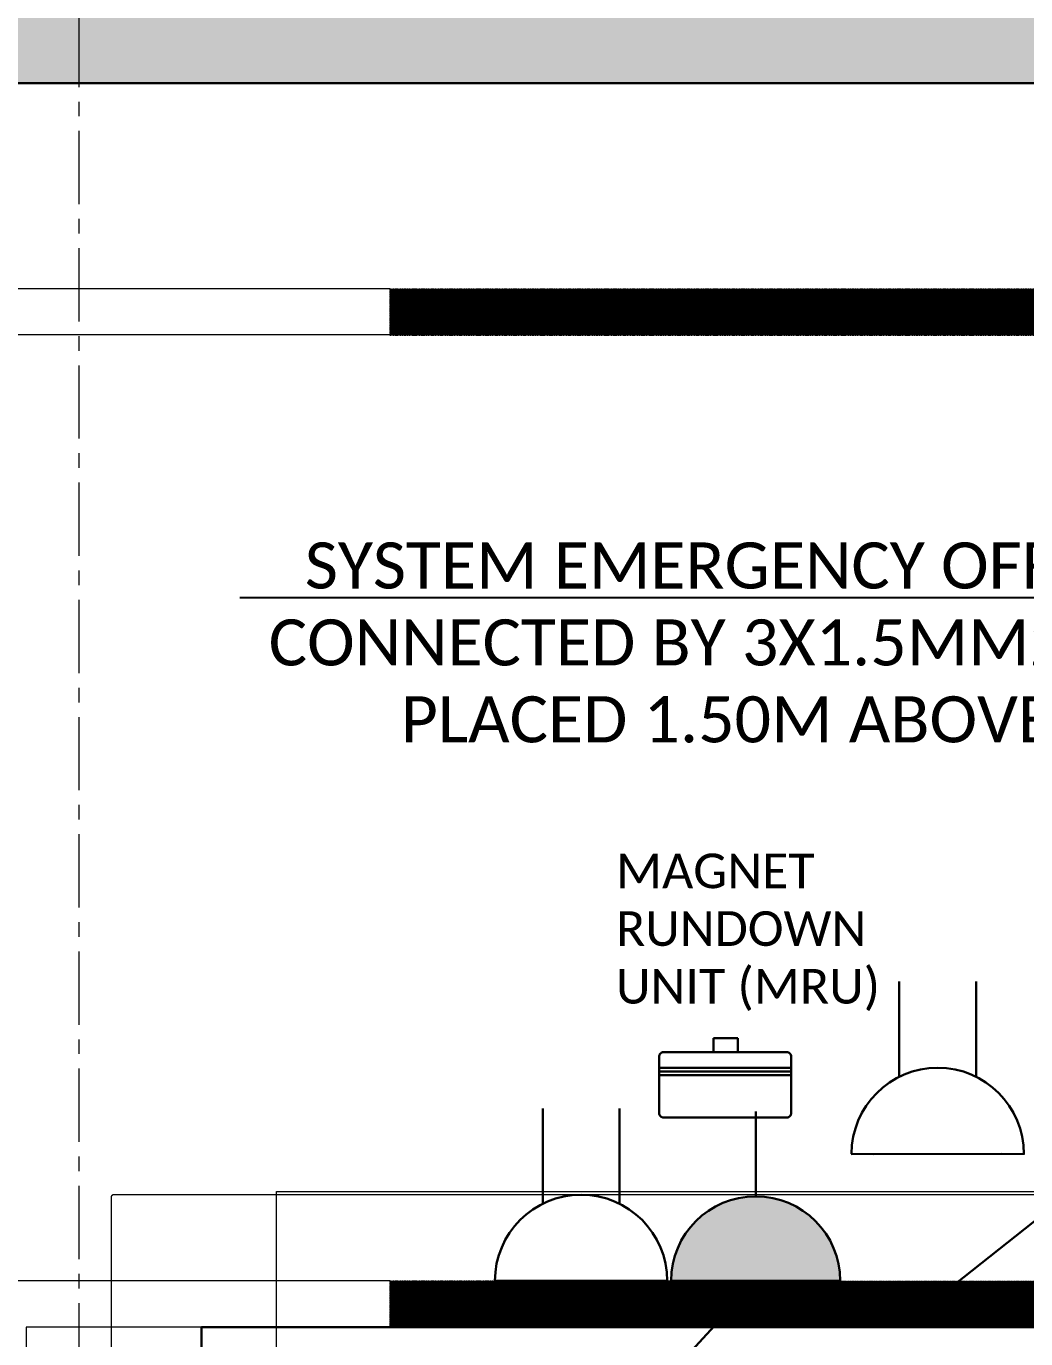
# Model space of a CAD drawing. Header units: millimetres. Extents: x 26027 to 581921, y 7230 to 233891.
# Drawn here: x 465736 to 467903, y 150085 to 152929 of the extents above; entities that cross this region are included whole.
import ezdxf
from ezdxf import colors
from ezdxf.entities.mleader import LeaderData, LeaderLine
from ezdxf.math import Vec2, Vec3

# ---------------------------------------------------------------- set-up
doc = ezdxf.new("R2010")
doc.units = ezdxf.units.MM
doc.header["$LTSCALE"] = 5
for name, pattern in [('CACHE', [0.375, 0.25, -0.125]), ('CENTER', [50.8, 31.75, -6.35, 6.35, -6.35]), ('TRATTEGGIATA', [0.75, 0.5, -0.25])]:
    doc.linetypes.add(name, pattern=pattern)
doc.layers.add('axes', color=252, linetype='Continuous')
for name, color, linetype, lineweight in [('E-ELEC-EQPM-2', 85, 'Continuous', 30), ('E-LG', 245, 'Continuous', 30), ('GE-ARCHITECTURAL_ELEMENTS', 8, 'Continuous', 30), ('GE-EQUIPMENT', 140, 'Continuous', 30), ('GE-EQUIPMENT_INSERTION', 140, 'Continuous', 30), ('GE-EQUIPMENT_OUTLINE', 131, 'CACHE', 30), ('GE-SPECIFICATIONS', 7, 'Continuous', 30), ('Medical Equipment and Furniture', 252, 'Continuous', 0), ('Title', 252, 'Continuous', 5), ('Walls', 252, 'Continuous', 5)]:
    doc.layers.add(name, color=color, linetype=linetype, lineweight=lineweight)
for name, color, linetype, lineweight, true_color in [('E-POWR', 7, 'Continuous', 30, 0x4e7e3e), ('E-PW', 7, 'Continuous', 30, 0x4e7e3e), ('EXF', 7, 'Continuous', 30, 0x4e7e3e)]:
    doc.layers.add(name, color=color, linetype=linetype, lineweight=lineweight, true_color=true_color)
doc.styles.get("Standard").update_dxf_attribs({"font": 'calibri.ttf'})
pattern_1 = [(0, (368880, 104830), (63.5, 63.5), [31.75, -95.25]), (90, (368895.875, 104814.125), (-63.5, 63.5), [31.75, -95.25])]

# ---------------------------------------------------------------- blocks, each defined once
blk = doc.blocks.new('GI-041_dwg_E-SKT2-3902840-GI-041')
at = {"layer": 'E-POWR'}
blk.add_line((0.1982, 0), (-0.1982, 0), dxfattribs=at)
at = {"layer": 'E-PW'}
for p, q in [((-0.0879, 0.1765), (-0.0879, 0.3944)), ((0.0878, 0.1766), (0.0878, 0.3944)), ((-0.1466, 0), (0.1466, 0))]:
    blk.add_line(p, q, dxfattribs=at)
blk.add_arc((0, 0), 0.1972, 0.0142, 180.0142, dxfattribs=at)
blk = doc.blocks.new('GI-041_dwg_UPS-E-SKT1-3902843-GI-041')
at = {"layer": 'E-POWR'}
blk.add_hatch(color=256, dxfattribs=at).paths.add_polyline_path([(-0.1987, -0.0005), (0.1987, -0.0005), (0.1929, 0.0471), (0.176, 0.0919), (0.1487, 0.1313), (0.1129, 0.1631), (0.0705, 0.1853), (0.024, 0.1968), (-0.024, 0.1968), (-0.0705, 0.1853), (-0.1129, 0.1631), (-0.1487, 0.1313), (-0.176, 0.0919), (-0.1929, 0.0471)], flags=0)
for p, q in [((0, 0.1983), (0, 0.397)), ((-0.1987, -0.0005), (0.1987, -0.0005)), ((-0.1473, -0.0005), (0.1473, -0.0005))]:
    blk.add_line(p, q, dxfattribs=at)
blk.add_arc((0, -0.0005), 0.1987, 360, 180, dxfattribs=at)
blk = doc.blocks.new('GE-EUR00443')
at = {"layer": 'GE-EQUIPMENT'}
for p, q in [((-25.7, 172), (-25.7, 142)), ((27.4, 172), (-25.7, 172)), ((27.4, 172), (27.4, 142)), ((-143.3, 132), (-143.3, 10)), ((133.3, 142), (-133.3, 142)), ((143.3, 10), (143.3, 132)), ((-143.3, 107.5), (143.7, 107.5)), ((-143.3, 100.1), (143.7, 100.1)), ((-143.3, 91.9), (143.7, 91.9)), ((-133.3, 0), (133.3, 0))]:
    blk.add_line(p, q, dxfattribs=at)
for centre, start, end in [((-133.3, 132), 90, 180), ((133.3, 132), 0, 90), ((-133.3, 10), 180, 270), ((133.3, 10), 270, 0)]:
    blk.add_arc(centre, 10, start, end, dxfattribs=at)
at = {"layer": 'GE-EQUIPMENT_OUTLINE'}
for p, q in [((-25.7, 172), (-25.7, 142)), ((27.4, 172), (-25.7, 172)), ((27.4, 172), (27.4, 142)), ((-143.3, 132), (-143.3, 10)), ((-25.7, 142), (-133.3, 142)), ((133.3, 142), (27.4, 142)), ((143.3, 10), (143.3, 132)), ((-133.3, 0), (133.3, 0))]:
    blk.add_line(p, q, dxfattribs=at)
for centre, start, end in [((-133.3, 132), 90, 180), ((133.3, 132), 0, 90), ((-133.3, 10), 180, 270), ((133.3, 10), 270, 0)]:
    blk.add_arc(centre, 10, start, end, dxfattribs=at)

msp = doc.modelspace()

# ---------------------------------------------------------------- hatches: boundary and pattern name
at = {"layer": 'E-ELEC-EQPM-2'}
h = msp.add_hatch(dxfattribs=at)
h.set_pattern_fill('CROSS', color=85, scale=10)
h.set_pattern_definition(pattern_1)
edge = h.paths.add_edge_path()
edge.add_line((457685.6, 145694.3), (457685.6, 152806.1))
edge.add_line((457685.6, 152806.1), (462487.4, 152806.1))
edge.add_line((462487.4, 152806.1), (462487.4, 145900.9))
edge.add_line((462487.4, 145900.9), (462587.4, 145901.1))
edge.add_line((462587.4, 145901.1), (462587.4, 152806.1))
edge.add_line((462587.4, 152806.1), (464555.9, 152806.1))
edge.add_line((464555.9, 152806.1), (469284.4, 152806.1))
edge.add_line((469284.4, 152806.1), (471903.7, 152806.1))
edge.add_line((471903.7, 152806.1), (471903.7, 142653.2))
edge.add_line((471903.7, 142653.2), (478231.4, 142645.9))
edge.add_line((478231.4, 142645.9), (478231.4, 142845.2))
edge.add_line((478231.4, 142845.2), (472503.7, 142845.2))
edge.add_line((472503.7, 142845.2), (472503.7, 157840))
edge.add_line((472503.7, 157840), (472504, 159009.2))
edge.add_line((472504, 159009.2), (479768.6, 159009.2))
edge.add_line((479768.6, 159009.2), (479768.6, 159109.2))
edge.add_line((479768.6, 159109.2), (472503.7, 159109.2))
edge.add_line((472503.7, 159109.2), (472503.7, 169315.6))
edge.add_line((472503.7, 169315.6), (478921.1, 169315.6))
edge.add_line((478921.1, 169315.6), (484286.4, 169315.6))
edge.add_line((484286.4, 169315.6), (484286.4, 166351.2))
edge.add_line((484286.4, 166351.2), (484486.4, 166351.2))
edge.add_line((484486.4, 166351.2), (484486.4, 169515.6))
edge.add_line((484486.4, 169515.6), (479083.8, 169515.6))
edge.add_line((479083.8, 169515.6), (479083.8, 190946.9))
edge.add_line((479083.8, 190946.9), (479083.8, 191341.6))
edge.add_line((479083.8, 191341.6), (478883.8, 191341.6))
edge.add_line((478883.8, 191341.6), (478883.8, 195124.3))
edge.add_line((478883.8, 195124.3), (477262.4, 195124.3))
edge.add_line((477262.4, 195124.3), (477262.4, 205421.2))
edge.add_line((477262.4, 205421.2), (474368, 205421.2))
edge.add_line((474368, 205421.2), (469356.9, 205421.2))
edge.add_line((469356.9, 205421.2), (469256.9, 205421.2))
edge.add_line((469256.9, 205421.2), (469256.9, 204391.3))
edge.add_line((469256.9, 204391.3), (469856.9, 204391.3))
edge.add_line((469856.9, 204391.3), (469856.9, 204821.2))
edge.add_line((469856.9, 204821.2), (471179.3, 204821.2))
edge.add_line((471179.3, 204821.2), (471179.3, 204391.3))
edge.add_line((471179.3, 204391.3), (471779.3, 204391.3))
edge.add_line((471779.3, 204391.3), (471779.3, 204821.2))
edge.add_line((471779.3, 204821.2), (476662.4, 204821.2))
edge.add_line((476662.4, 204821.2), (476662.4, 194457.6))
edge.add_line((476662.4, 194457.6), (478283.8, 194457.6))
edge.add_line((478283.8, 194457.6), (478283.8, 169915.6))
edge.add_line((478283.8, 169915.6), (471903.7, 169915.6))
edge.add_line((471903.7, 169915.6), (471903.7, 159212))
edge.add_line((471903.7, 159212), (470513.7, 159212))
edge.add_line((470513.7, 159212), (470513.7, 159112))
edge.add_line((470513.7, 159112), (471903.7, 159112))
edge.add_line((471903.7, 159112), (471903.7, 153006.1))
edge.add_line((471903.7, 153006.1), (462587.4, 153006.1))
edge.add_line((462587.4, 153006.1), (462487.4, 152906.1))
edge.add_line((462487.4, 152906.1), (457585.6, 152906.1))
edge.add_line((457585.6, 152906.1), (457585.6, 145694.3))
at = {"layer": 'E-PW'}
h = msp.add_hatch(dxfattribs=at)
h.set_pattern_fill('CROSS', color=85, scale=10)
h.set_pattern_definition(pattern_1)
h.paths.add_polyline_path([(457585.6, 145694.3), (457585.6, 152906.1), (462487.4, 152906.1), (462587.4, 153006.1), (471903.7, 153006.1), (471903.7, 159112), (470513.7, 159112), (470513.7, 159212), (471903.7, 159212), (471903.7, 169915.6), (478283.8, 169915.6), (478283.8, 194457.6), (476662.4, 194457.6), (476662.4, 204821.2), (471779.3, 204821.2), (471779.3, 204391.3), (471179.3, 204391.3), (471179.3, 204821.2), (469856.9, 204821.2), (469856.9, 204391.3), (469256.9, 204391.3), (469256.9, 205421.2), (469356.9, 205421.2), (474368, 205421.2), (477262.4, 205421.2), (477262.4, 195124.3), (478883.8, 195124.3), (478883.8, 191341.6), (479083.8, 191341.6), (479083.8, 190946.9), (479083.8, 169515.6), (484486.4, 169515.6), (484486.4, 166351.2), (484286.4, 166351.2), (484286.4, 169315.6), (478921.1, 169315.6), (472503.7, 169315.6), (472503.7, 159109.2), (479768.6, 159109.2), (479768.6, 159009.2), (472504, 159009.2), (472503.7, 157840), (472503.7, 142845.2), (478231.4, 142845.2), (478231.4, 142645.9), (471903.7, 142653.2), (471903.7, 152806.1), (469284.4, 152806.1), (464555.9, 152806.1), (462587.4, 152806.1), (462587.4, 145901.1), (462487.4, 145900.9), (462487.4, 152806.1), (457685.6, 152806.1), (457685.6, 145694.3)])
at = {"layer": 'EXF'}
h = msp.add_hatch(dxfattribs=at)
h.set_pattern_fill('CROSS', color=256, scale=10)
edge = h.paths.add_edge_path()
edge.add_line((464555.9, 152806.1), (469284.4, 152806.1))
edge.add_line((469284.4, 152806.1), (471903.7, 152806.1))
edge.add_line((471903.7, 152806.1), (471903.7, 142653.2))
edge.add_line((471903.7, 142653.2), (478231.4, 142645.9))
edge.add_line((478231.4, 142645.9), (478231.4, 142845.2))
edge.add_line((478231.4, 142845.2), (472503.7, 142845.2))
edge.add_line((472503.7, 142845.2), (472503.7, 157840))
edge.add_line((472503.7, 157840), (472504, 159009.2))
edge.add_line((472504, 159009.2), (479768.6, 159009.2))
edge.add_line((479768.6, 159009.2), (479768.6, 159109.2))
edge.add_line((479768.6, 159109.2), (472503.7, 159109.2))
edge.add_line((472503.7, 159109.2), (472503.7, 169315.6))
edge.add_line((472503.7, 169315.6), (478921.1, 169315.6))
edge.add_line((478921.1, 169315.6), (484286.4, 169315.6))
edge.add_line((484286.4, 169315.6), (484286.4, 166351.2))
edge.add_line((484286.4, 166351.2), (484486.4, 166351.2))
edge.add_line((484486.4, 166351.2), (484486.4, 169515.6))
edge.add_line((484486.4, 169515.6), (479083.8, 169515.6))
edge.add_line((479083.8, 169515.6), (479083.8, 190946.9))
edge.add_line((479083.8, 190946.9), (479083.8, 191341.6))
edge.add_line((479083.8, 191341.6), (478883.8, 191341.6))
edge.add_line((478883.8, 191341.6), (478883.8, 195124.3))
edge.add_line((478883.8, 195124.3), (477262.4, 195124.3))
edge.add_line((477262.4, 195124.3), (477262.4, 205421.2))
edge.add_line((477262.4, 205421.2), (474368, 205421.2))
edge.add_line((474368, 205421.2), (469356.9, 205421.2))
edge.add_line((469356.9, 205421.2), (469256.9, 205421.2))
edge.add_line((469256.9, 205421.2), (469256.9, 204391.3))
edge.add_line((469256.9, 204391.3), (469856.9, 204391.3))
edge.add_line((469856.9, 204391.3), (469856.9, 204821.2))
edge.add_line((469856.9, 204821.2), (471179.3, 204821.2))
edge.add_line((471179.3, 204821.2), (471179.3, 204391.3))
edge.add_line((471179.3, 204391.3), (471779.3, 204391.3))
edge.add_line((471779.3, 204391.3), (471779.3, 204821.2))
edge.add_line((471779.3, 204821.2), (476662.4, 204821.2))
edge.add_line((476662.4, 204821.2), (476662.4, 194457.6))
edge.add_line((476662.4, 194457.6), (478283.8, 194457.6))
edge.add_line((478283.8, 194457.6), (478283.8, 169915.6))
edge.add_line((478283.8, 169915.6), (471903.7, 169915.6))
edge.add_line((471903.7, 169915.6), (471903.7, 159212))
edge.add_line((471903.7, 159212), (470513.7, 159212))
edge.add_line((470513.7, 159212), (470513.7, 159112))
edge.add_line((470513.7, 159112), (471903.7, 159112))
edge.add_line((471903.7, 159112), (471903.7, 153006.1))
edge.add_line((471903.7, 153006.1), (462587.4, 153006.1))

# ---------------------------------------------------------------- linework, layer by layer
at = {"layer": 'axes', "linetype": 'CENTER', "lineweight": 0}
msp.add_line((465850.8, 120285.6, 2.4), (465850.8, 230891.1, 2.4), dxfattribs=at)
at = {"layer": 'E-ELEC-EQPM-2', "color": 85, "elevation": 2.4}
msp.add_lwpolyline([(472503.7, 157840), (472503.7, 142845.2), (478231.4, 142845.2), (478231.4, 142645.9), (471903.7, 142653.2), (471903.7, 152806.1), (469284.4, 152806.1), (464555.9, 152806.1), (462587.4, 152806.1), (462587.4, 145901.1), (462487.4, 145900.9), (462487.4, 152806.1), (457685.6, 152806.1), (457685.6, 145694.3), (457585.6, 145694.3), (457585.6, 152906.1), (462487.4, 152906.1), (462587.4, 153006.1)], dxfattribs=at)
at = {"layer": 'E-LG', "color": 1, "elevation": 2.4}
msp.add_lwpolyline([(453036.6, 149832.4), (453070, 149708.3), (454860, 149708.3), (454960.6, 149832.4), (455080, 149713), (466859.9, 149713), (467317.2, 150210.2), (467373.4, 150143.8), (467674.3, 150143.8), (468105.7, 150485.4), (468790.5, 150151.2), (469946.9, 150151.2), (469985, 150210.3), (470027, 150152.7), (471049.4, 150152.7), (471124.9, 150485.7)], dxfattribs=at)
at = {"layer": 'E-POWR', "const_width": 3}
msp.add_lwpolyline([(465920.4, 147718.1), (465920.4, 150392.2, -0.414213), (465925.4, 150397.2), (468292.5, 150397.2), (469661.7, 150397.2), (470708.5, 150672.6)], format="xyb", dxfattribs=at)
at = {"layer": 'GE-ARCHITECTURAL_ELEMENTS', "elevation": 2.4}
msp.add_lwpolyline([(466115.8, 150110.2), (471435.8, 150110.2), (471435.8, 143510.1), (466115.8, 143510.1)], close=True, dxfattribs=at)
at = {"layer": 'Medical Equipment and Furniture', "elevation": 0}
msp.add_lwpolyline([(466278, 150403.9), (471857.9, 150403.9), (471857.9, 149864), (466278, 149864)], close=True, dxfattribs=at)
at = {"layer": 'Title', "const_width": 100}
for points, elevation in [([(466523.8, 152310.2), (469523.8, 152310)], 2.4), ([(466523.8, 150159.9), (468223.8, 150159.9)], 0.4)]:
    msp.add_lwpolyline(points, dxfattribs=dict(at, elevation=elevation))
at = {"layer": 'Walls', "linetype": 'TRATTEGGIATA'}
for p, q in [((466523.8, 152360.3, 0), (469523.8, 152360.3, 0)), ((466523.8, 152360.3, 2.4), (466523.8, 152260.1, 2.4)), ((466523.8, 152260.1, 0), (469523.8, 152260.1, 0)), ((466523.8, 150210.2, -1.8), (466523.8, 150110.2, -1.8)), ((466523.8, 150210.2, 4.7), (469523.8, 150210.1, 4.7)), ((466523.8, 150110.2, -1.8), (469523.8, 150110.1, -1.8))]:
    msp.add_line(p, q, dxfattribs=at)
at = {"layer": 'Walls'}
for p, q in [((466523.8, 150210.2, 4.7), (465585.8, 150210.2, 2.4)), ((466523.8, 150110.2, -1.8), (465735.8, 150110.2, 1.7))]:
    msp.add_line(p, q, dxfattribs=at)
at = {"layer": 'Walls', "elevation": 2.4}
for points in [[(466523.8, 152360.3), (461849.8, 152360.3), (461849.8, 151710.1)], [(466523.8, 152260.3), (461999.8, 152260.3), (461999.8, 151710.1)], [(465735.8, 150110.2), (465735.8, 149810.2)]]:
    msp.add_lwpolyline(points, dxfattribs=at)

# ---------------------------------------------------------------- block references
at = {"layer": 'E-ELEC-EQPM-2', "xscale": -923.0399999999992, "yscale": 923.0399999999992, "zscale": 923.0399999999992}
msp.add_blockref('GI-041_dwg_UPS-E-SKT1-3902843-GI-041', (467317.2, 150210.7, -5.4), dxfattribs=at)
at = {"layer": 'E-POWR', "color": 85, "extrusion": (0, 0, -1), "xscale": 947.6469886575187, "yscale": 947.6469886575187, "zscale": -947.6469886575187, "rotation": 359.9927750024302}
for p in [(-467711.8, 150485.4, 7.9), (-466938.7, 150210.3, 3.3)]:
    msp.add_blockref('GI-041_dwg_E-SKT2-3902840-GI-041', p, dxfattribs=at)
at = {"layer": 'GE-EQUIPMENT_INSERTION'}
msp.add_blockref('GE-EUR00443', (467251.1, 150564.3), dxfattribs=at)

# ---------------------------------------------------------------- texts
at = {"layer": 'GE-SPECIFICATIONS', "insert": (467014.3, 151136.4, -2.4), "char_height": 75, "attachment_point": 1}
msp.add_mtext_dynamic_manual_height_columns('MAGNET RUNDOWN UNIT (MRU)', width=629.891, gutter_width=500, heights=[0], dxfattribs=at)

# ---------------------------------------------------------------- leaders
at = {"layer": 'E-POWR'}
ml = msp.add_multileader_mtext('Standard', dxfattribs=at)
ml.set_content('SYSTEM EMERGENCY OFF (SEO1) CONNECTED BY 3X1.5MM2 CABLE PLACED 1.50M ABOVE FLOOR', color=256)
ml.set_leader_properties()
ml.build(insert=Vec2(0, 0))
ml.multileader.update_dxf_attribs({"text_right_attachment_type": 6, "dogleg_length": 200, "arrow_head_size": 100})
ctx = ml.context
ctx.base_point, ctx.char_height, ctx.arrow_head_size, ctx.landing_gap_size, ctx.plane_origin = Vec3(466154, 151760, 2.4), 100, 100, 100, Vec3(473812.3, 149155.5, 2.4)
ctx.right_attachment, ctx.text_align_type = 6, 2
notes = []
notes.append((ctx, [(1, (1, 1, 0), (468725.1, 151690.7, 2.4), (-1, 0), 200, [(0, [(468044.5, 150180.7, 2.4)], 0, [])])]))
ctx.mtext.insert, ctx.mtext.width, ctx.mtext.defined_height, ctx.mtext.alignment, ctx.mtext.flow_direction = Vec3(468425.1, 151810.7, 2.4), 2204.136, 405.7, 3, 5
for ctx, leaders in notes:
    for number, flags, end, landing, length, lines in leaders:
        leader = LeaderData()
        leader.index, (leader.has_last_leader_line, leader.has_dogleg_vector, leader.attachment_direction) = number, flags
        leader.last_leader_point, leader.dogleg_vector, leader.dogleg_length = Vec3(end), Vec3(landing), length
        for number, points, colour, breaks in lines:
            line = LeaderLine()
            line.index, line.vertices, line.color, line.breaks = number, Vec3.list(points), colors.encode_raw_color(colour), breaks
            leader.lines.append(line)
        ctx.leaders.append(leader)

doc.saveas('drawing.dxf')
